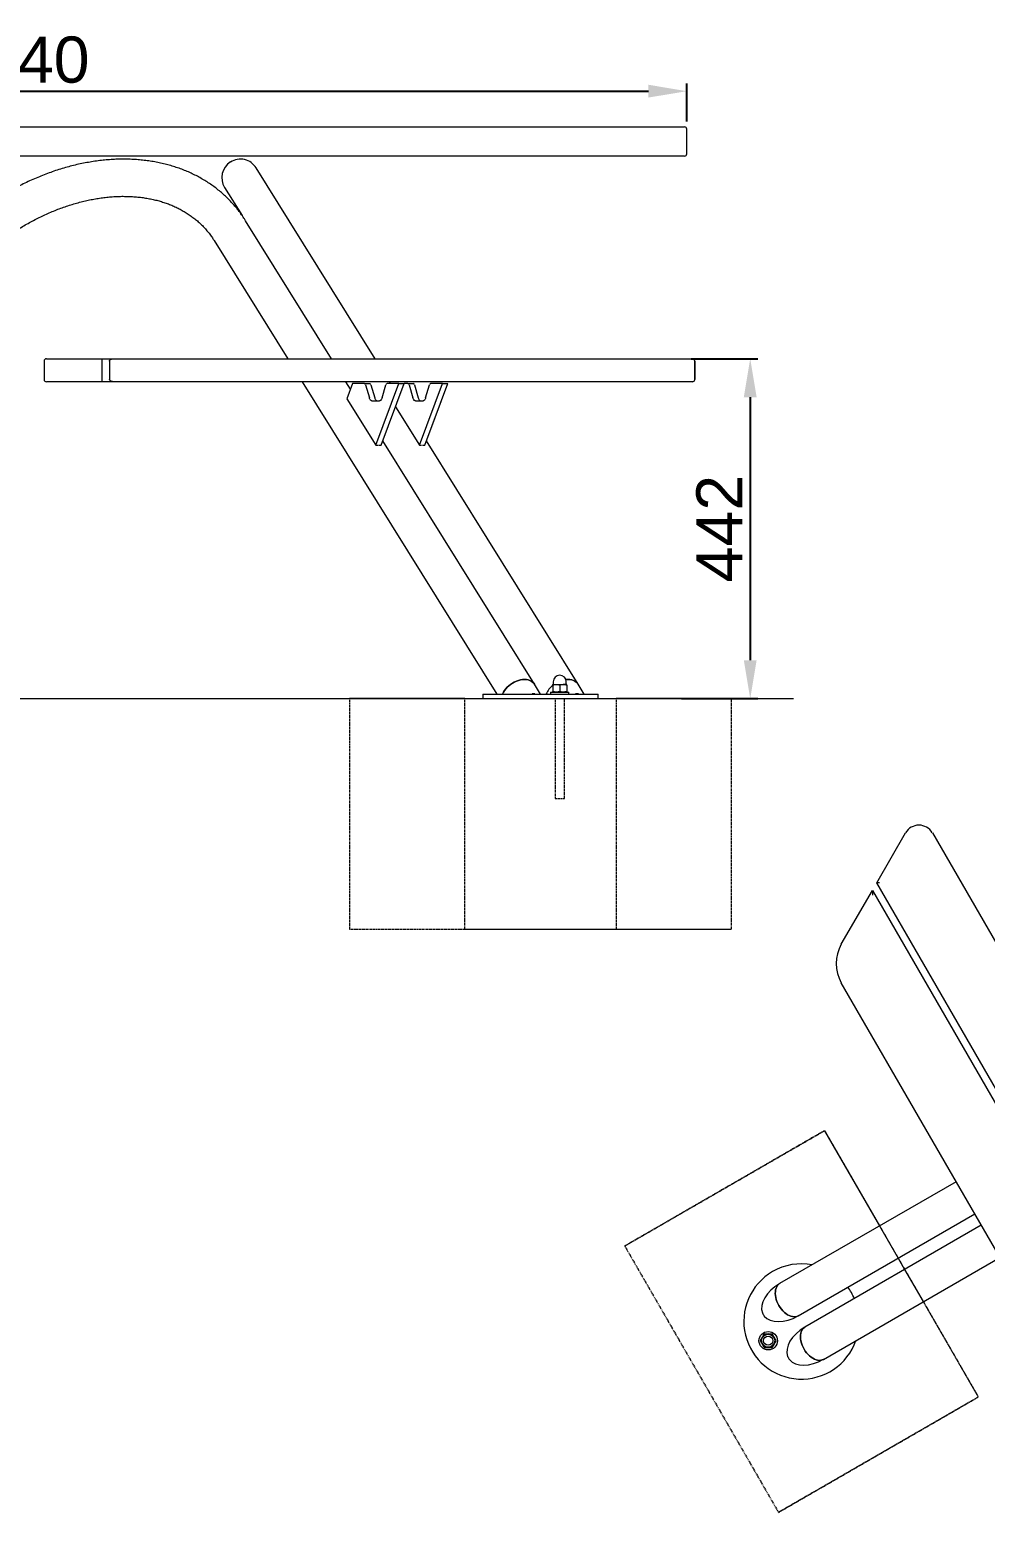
# Model space of a CAD drawing. Header units: millimetres. Extents: x -221 to 7122, y 1780 to 6068.
# Drawn here: x 4186 to 5429, y 3996 to 5925 of the extents above; entities that cross this region are included whole.
import ezdxf

# ---------------------------------------------------------------- set-up
doc = ezdxf.new("R2010")
doc.units = ezdxf.units.MM
doc.linetypes.add('HIDDEN', pattern=[1.905, 1.27, -0.635])
for name, color, linetype, lineweight in [('ZANO_R', 7, 'Continuous', 0), ('ZANO_R_przerywana', 7, 'HIDDEN', 0), ('ZANO_W', 1, 'Continuous', 0)]:
    doc.layers.add(name, color=color, linetype=linetype, lineweight=lineweight)
doc.styles.add('Arial', font='arial.ttf')
doc.styles.get("Standard").update_dxf_attribs({"font": 'ARIALUNI.TTF'})
doc.dimstyles.new('pl i ang', dxfattribs={"dimtxt": 50, "dimasz": 50, "dimexe": 1.25, "dimexo": 0.625, "dimgap": 10, "dimtad": 1, "dimtoh": 1, "dimtxsty": 'Standard', "dimcen": 2.5, "dimclrd": 1, "dimclre": 1, "dimclrt": 1, "dimadec": 0, "dimazin": 0, "dimtfac": 1, "dimtmove": 0, "dimatfit": 3, "dimfxl": 1, "dimarcsym": 1})

# ---------------------------------------------------------------- blocks, each defined once
blk = doc.blocks.new('*D425')
at = {"layer": 'ZANO_W', "color": 1, "lineweight": -2}
for p, q in [((3300.2, 5070.4), (3300.2, 5854.5)), ((3350.2, 5844.5), (4990.3, 5844.5)), ((5040.3, 5805.1), (5040.3, 5854.5))]:
    blk.add_line(p, q, dxfattribs=at)
at = {"layer": 'ZANO_W', "color": 1}
for points in [[(3350.2, 5852.9), (3350.2, 5836.2), (3300.2, 5844.5)], [(4990.3, 5836.2), (4990.3, 5852.9), (5040.3, 5844.5)]]:
    blk.add_solid(points, dxfattribs=at)
at = {"layer": 'ZANO_W', "color": 1, "insert": (4170.3, 5885.2), "char_height": 60, "attachment_point": 5, "style": 'Arial'}
blk.add_mtext('1740', dxfattribs=at)
blk = doc.blocks.new('*D426')
at = {"layer": 'ZANO_W', "color": 1, "lineweight": -2}
for p, q in [((5045.8, 5496.5), (5132.8, 5496.5)), ((5122.8, 5446.5), (5122.8, 5104.4)), ((5033.3, 5054.4), (5132.8, 5054.4))]:
    blk.add_line(p, q, dxfattribs=at)
at = {"layer": 'ZANO_W', "color": 1}
for points in [[(5131.2, 5446.5), (5114.5, 5446.5), (5122.8, 5496.5)], [(5114.5, 5104.4), (5131.2, 5104.4), (5122.8, 5054.4)]]:
    blk.add_solid(points, dxfattribs=at)
at = {"layer": 'ZANO_W', "color": 1, "insert": (5082.7, 5275.5), "char_height": 60, "attachment_point": 5, "rotation": 90, "style": 'Arial'}
blk.add_mtext('442', dxfattribs=at)

msp = doc.modelspace()

# ---------------------------------------------------------------- linework, layer by layer
at = {"layer": 'ZANO_R'}
for p, q in [((4076.1, 5798.1), (5019, 5798.1)), ((5019, 5798.1), (5037.3, 5798.1)), ((5040.3, 5763.1), (5040.3, 5795.1)), ((5019, 5760.1), (4076.1, 5760.1)), ((5037.3, 5760.1), (5019, 5760.1)), ((4523.2, 5675.9), (4480.2, 5744.7)), ((4439.2, 5719.1), (4461.9, 5682.8)), ((4578.3, 5496.5), (4466.5, 5675.9)), ((4635, 5496.5), (4523.2, 5675.9)), ((4425.5, 5650.3), (4521.4, 5496.5)), ((4204.4, 5493.5), (4204.4, 5469.5)), ((4207.4, 5496.5), (4215.9, 5496.5)), ((4215.9, 5496.5), (4279.4, 5496.5)), ((4279.4, 5496.5), (4295.4, 5496.5)), ((4279.4, 5493.5), (4279.4, 5469.5)), ((4289.4, 5493.5), (4289.4, 5469.5)), ((4295.4, 5496.5), (4360.9, 5496.5)), ((4360.9, 5496.5), (4407.9, 5496.5)), ((4407.9, 5496.5), (5024.1, 5496.5)), ((5024.1, 5496.5), (5047.6, 5496.5)), ((5047.6, 5496.5), (5047.6, 5496.5)), ((5047.6, 5496.5), (5047.6, 5496.5)), ((5047.6, 5496.5), (5047.6, 5496.5)), ((5050.6, 5493.5), (5050.6, 5469.5)), ((5050.6, 5469.5), (5050.6, 5493.5)), ((5050.6, 5493.5), (5050.6, 5469.5)), ((4215.9, 5466.5), (4207.4, 5466.5)), ((4279.4, 5466.5), (4215.9, 5466.5)), ((4295.4, 5466.5), (4279.4, 5466.5)), ((4360.9, 5466.5), (4295.4, 5466.5)), ((4407.9, 5466.5), (4360.9, 5466.5)), ((5024.1, 5466.5), (4407.9, 5466.5)), ((4540.1, 5466.5), (4793.3, 5060.4)), ((4603, 5456.9), (4597, 5466.5)), ((4605.7, 5464.2), (4598.3, 5444.2)), ((4621, 5464.2), (4605.7, 5464.2)), ((4621, 5464.2), (4627.9, 5464.2)), ((4622.6, 5462.4), (4627.5, 5445.5)), ((4629.5, 5462.4), (4634.4, 5445.5)), ((4635.9, 5383.9), (4665.7, 5464.2)), ((4642.8, 5383.9), (4672.6, 5464.2)), ((4644, 5445.5), (4648.8, 5462.4)), ((4665.7, 5464.2), (4650.4, 5464.2)), ((4655.1, 5464.2), (4653.7, 5466.5)), ((4665.7, 5464.2), (4672.6, 5464.2)), ((4677.7, 5464.2), (4672.6, 5464.2)), ((4677.7, 5464.2), (4684.6, 5464.2)), ((4679.2, 5462.4), (4684.1, 5445.5)), ((4686.1, 5462.4), (4691, 5445.5)), ((4692.5, 5383.9), (4722.4, 5464.2)), ((4699.4, 5383.9), (4729.3, 5464.2)), ((4700.6, 5445.5), (4705.5, 5462.4)), ((4704.6, 5397.8), (4729.3, 5464.2)), ((4722.4, 5464.2), (4707, 5464.2)), ((4722.4, 5464.2), (4729.3, 5464.2)), ((4729.3, 5464.2), (4729.3, 5464.2)), ((5047.6, 5466.5), (5024.1, 5466.5)), ((5047.6, 5466.5), (5047.6, 5466.5)), ((5047.6, 5466.5), (5047.6, 5466.5)), ((5047.6, 5466.5), (5047.6, 5466.5)), ((4598.3, 5444.2), (4635.9, 5383.9)), ((4630.7, 5441.7), (4640.7, 5441.7)), ((4687.4, 5441.7), (4697.3, 5441.7)), ((4661.4, 5433.9), (4692.5, 5383.9)), ((4635.9, 5383.9), (4638.7, 5383.9)), ((4639.9, 5383.9), (4642.8, 5383.9)), ((4842.2, 5073.2), (4644.9, 5389.7)), ((4692.5, 5383.9), (4695.4, 5383.9)), ((4696.5, 5383.9), (4699.4, 5383.9)), ((4898.9, 5073.2), (4701.6, 5389.7)), ((4850.2, 5060.4), (4842.2, 5073.2)), ((4842.2, 5073.2), (4842.2, 5073.2)), ((4866.1, 5072.9), (4870.6, 5072.9)), ((4866.6, 5076.4), (4866.6, 5073.2)), ((4870.6, 5072.9), (4879.6, 5072.9)), ((4884.1, 5072.9), (4879.6, 5072.9)), ((4883.6, 5073.2), (4883.6, 5076.4)), ((4906.9, 5060.4), (4898.9, 5073.2)), ((4751.8, 5054.4), (4601.8, 5054.4)), ((4601.8, 5054.4), (4948.3, 5054.4)), ((4751.8, 5054.4), (5098.3, 5054.4)), ((4775, 5060.4), (4775, 5054.4)), ((4775, 5060.4), (4785.1, 5060.4)), ((4785.1, 5060.4), (4925.1, 5060.4)), ((4850.2, 5060.5), (4857.5, 5060.4)), ((4850.2, 5060.5), (4857.5, 5060.4)), ((4850.2, 5060.4), (4850.2, 5060.4)), ((4857.5, 5060.4), (4863.1, 5060.4)), ((4857.5, 5060.4), (4863.1, 5060.4)), ((4863.1, 5062.9), (4863.1, 5060.4)), ((4863.1, 5062.9), (4887.1, 5062.9)), ((4866.1, 5072.1), (4866.1, 5063.7)), ((4869.1, 5054.4), (4881, 5054.4)), ((4875.1, 5072.1), (4875.1, 5063.7)), ((4884.1, 5072.1), (4884.1, 5063.7)), ((4887.1, 5060.4), (4887.1, 5062.9)), ((4925.1, 5054.4), (4925.1, 5060.4)), ((5098.3, 5054.4), (4948.3, 5054.4)), ((5287.5, 4814.8), (5325, 4879.8)), ((5359.7, 4879.8), (5825.1, 4073.7)), ((5241.3, 4734.8), (5281.7, 4804.8)), ((5281.7, 4804.8), (5281.7, 4798.8)), ((5281.7, 4804.8), (5721.1, 4043.7)), ((5290.9, 4814.8), (5287.5, 4814.8)), ((5732.7, 4043.7), (5287.5, 4814.8)), ((5597, 4068.7), (5241.3, 4684.8)), ((5219.4, 4492.4), (5291, 4368.5)), ((5390.7, 4426), (5161.1, 4293.4)), ((5185.3, 4251.6), (5414.9, 4384.2)), ((5423.4, 4369.3), (5193.8, 4236.8)), ((5291, 4368.5), (5315.2, 4326.6)), ((5218, 4194.9), (5447.6, 4327.5)), ((5315.2, 4326.6), (5323.7, 4311.8)), ((5323.7, 4311.8), (5347.9, 4270)), ((5161.1, 4293.4), (5161.1, 4293.4)), ((5161.1, 4293.4), (5161.1, 4293.4))]:
    msp.add_line(p, q, dxfattribs=at)
at = {"layer": 'ZANO_R', "flags": 128}
for points in [[(4289.4, 5493.5), (4289.5, 5494.1), (4289.9, 5494.6), (4290.4, 5495.2), (4291.2, 5495.6), (4292.1, 5496), (4293.1, 5496.3), (4294.2, 5496.4), (4295.4, 5496.5)], [(4295.4, 5466.5), (4294.4, 5466.5), (4293.4, 5466.7), (4292.4, 5466.9), (4291.6, 5467.2), (4290.8, 5467.6), (4290.2, 5468), (4289.8, 5468.5), (4289.5, 5469), (4289.4, 5469.5)], [(4630.7, 5441.7), (4630.2, 5441.8), (4629.8, 5442), (4629.3, 5442.3), (4628.8, 5442.7), (4628.4, 5443.3), (4628.1, 5443.9), (4627.7, 5444.7), (4627.5, 5445.5)], [(4634.4, 5445.5), (4634.7, 5444.7), (4635, 5443.9), (4635.4, 5443.3), (4635.8, 5442.7), (4636.2, 5442.3), (4636.7, 5442), (4637.2, 5441.8), (4637.7, 5441.7)], [(4644, 5445.5), (4643.7, 5444.7), (4643.4, 5443.9), (4643, 5443.3), (4642.6, 5442.7), (4642.1, 5442.3), (4641.6, 5442), (4641.2, 5441.8), (4640.7, 5441.7)], [(4687.4, 5441.7), (4686.9, 5441.8), (4686.4, 5442), (4685.9, 5442.3), (4685.5, 5442.7), (4685.1, 5443.3), (4684.7, 5443.9), (4684.4, 5444.7), (4684.1, 5445.5)], [(4691, 5445.5), (4691.3, 5444.7), (4691.6, 5443.9), (4692, 5443.3), (4692.4, 5442.7), (4692.9, 5442.3), (4693.3, 5442), (4693.8, 5441.8), (4694.3, 5441.7)], [(4700.6, 5445.5), (4700.3, 5444.7), (4700, 5443.9), (4699.6, 5443.3), (4699.2, 5442.7), (4698.8, 5442.3), (4698.3, 5442), (4697.8, 5441.8), (4697.3, 5441.7)], [(4842.2, 5073.2), (4841.2, 5074.5), (4839.8, 5075.9), (4838.1, 5077.1), (4836.2, 5078), (4834, 5078.7), (4831.7, 5079.1), (4829.3, 5079.3), (4826.7, 5079.1), (4824, 5078.7), (4821.3, 5078), (4818.7, 5077.1), (4816, 5075.9), (4813.5, 5074.5), (4811.1, 5072.9), (4808.8, 5071.1), (4806.7, 5069.2), (4804.8, 5067.1), (4803.2, 5064.9), (4801.9, 5062.7), (4800.8, 5060.4)], [(4842.2, 5073.2), (4841.2, 5074.5), (4839.8, 5075.9), (4838.1, 5077.1), (4836.2, 5078), (4834, 5078.7), (4831.7, 5079.1), (4829.3, 5079.3), (4826.7, 5079.1), (4824, 5078.7), (4821.3, 5078), (4818.7, 5077.1), (4816, 5075.9), (4813.5, 5074.5), (4811.1, 5072.9), (4808.8, 5071.1), (4806.7, 5069.2), (4804.8, 5067.1), (4803.2, 5064.9), (4801.9, 5062.7), (4800.8, 5060.4)], [(4800.8, 5060.4), (4801.9, 5062.7), (4803.2, 5064.9), (4804.8, 5067.1), (4806.7, 5069.2), (4808.8, 5071.1), (4811.1, 5072.9), (4813.5, 5074.5), (4816, 5075.9), (4818.7, 5077.1), (4821.3, 5078), (4824, 5078.7), (4826.7, 5079.1), (4829.3, 5079.3), (4831.7, 5079.1), (4834, 5078.7), (4836.2, 5078), (4838.1, 5077.1), (4839.8, 5075.9), (4841.2, 5074.5), (4842.2, 5073.2)], [(4800.8, 5060.4), (4801.9, 5062.7), (4803.2, 5064.9), (4804.8, 5067.1), (4806.7, 5069.2), (4808.8, 5071.1), (4811.1, 5072.9), (4813.5, 5074.5), (4816, 5075.9), (4818.7, 5077.1), (4821.3, 5078), (4824, 5078.7), (4826.7, 5079.1), (4829.3, 5079.3), (4831.7, 5079.1), (4834, 5078.7), (4836.2, 5078), (4838.1, 5077.1), (4839.8, 5075.9), (4841.2, 5074.5), (4842.2, 5073.2)], [(4883.1, 5079.1), (4883.4, 5079.1), (4886, 5079.3), (4888.4, 5079.1), (4890.8, 5078.7), (4892.9, 5078), (4894.8, 5077.1), (4896.5, 5075.9), (4897.9, 5074.5), (4898.9, 5073.2)], [(4883.1, 5079.1), (4883.4, 5079.1), (4886, 5079.3), (4888.4, 5079.1), (4890.8, 5078.7), (4892.9, 5078), (4894.8, 5077.1), (4896.5, 5075.9), (4897.9, 5074.5), (4898.9, 5073.2)], [(4898.9, 5073.2), (4897.9, 5074.5), (4896.5, 5075.9), (4894.8, 5077.1), (4892.9, 5078), (4890.8, 5078.7), (4888.4, 5079.1), (4886, 5079.3), (4883.4, 5079.1), (4883.1, 5079.1)], [(4898.9, 5073.2), (4897.9, 5074.5), (4896.5, 5075.9), (4894.8, 5077.1), (4892.9, 5078), (4890.8, 5078.7), (4888.4, 5079.1), (4886, 5079.3), (4883.4, 5079.1), (4883.1, 5079.1)], [(5185.2, 4251.6), (5183.6, 4250.8), (5181.8, 4250.4), (5179.8, 4250.3), (5177.8, 4250.5), (5175.7, 4251), (5173.5, 4251.9), (5171.4, 4253), (5169.2, 4254.4), (5167.2, 4256.1), (5165.2, 4258.1), (5163.3, 4260.2), (5161.6, 4262.5), (5160.1, 4265), (5158.7, 4267.6), (5157.6, 4270.2), (5156.7, 4272.9), (5156, 4275.6), (5155.5, 4278.2), (5155.4, 4280.8), (5155.5, 4283.2), (5155.8, 4285.5), (5156.4, 4287.6), (5157.3, 4289.4), (5158.3, 4291), (5159.6, 4292.4), (5161.1, 4293.4)], [(5185.2, 4251.6), (5183.6, 4250.8), (5181.8, 4250.4), (5179.8, 4250.3), (5177.8, 4250.5), (5175.7, 4251), (5173.5, 4251.9), (5171.4, 4253), (5169.2, 4254.4), (5167.2, 4256.1), (5165.2, 4258.1), (5163.3, 4260.2), (5161.6, 4262.5), (5160.1, 4265), (5158.7, 4267.6), (5157.6, 4270.2), (5156.7, 4272.9), (5156, 4275.6), (5155.5, 4278.2), (5155.4, 4280.8), (5155.5, 4283.2), (5155.8, 4285.5), (5156.4, 4287.6), (5157.3, 4289.4), (5158.3, 4291), (5159.6, 4292.4), (5161.1, 4293.4)], [(5161.1, 4293.4), (5159.6, 4292.4), (5158.3, 4291), (5157.3, 4289.4), (5156.4, 4287.6), (5155.8, 4285.5), (5155.5, 4283.2), (5155.4, 4280.8), (5155.5, 4278.2), (5156, 4275.6), (5156.7, 4272.9), (5157.6, 4270.2), (5158.7, 4267.6), (5160.1, 4265), (5161.6, 4262.5), (5163.3, 4260.2), (5165.2, 4258.1), (5167.2, 4256.1), (5169.2, 4254.4), (5171.4, 4253), (5173.5, 4251.9), (5175.7, 4251), (5177.8, 4250.5), (5179.8, 4250.3), (5181.8, 4250.4), (5183.6, 4250.8), (5185.2, 4251.6)], [(5161.1, 4293.4), (5159.6, 4292.4), (5158.3, 4291), (5157.3, 4289.4), (5156.4, 4287.6), (5155.8, 4285.5), (5155.5, 4283.2), (5155.4, 4280.8), (5155.5, 4278.2), (5156, 4275.6), (5156.7, 4272.9), (5157.6, 4270.2), (5158.7, 4267.6), (5160.1, 4265), (5161.6, 4262.5), (5163.3, 4260.2), (5165.2, 4258.1), (5167.2, 4256.1), (5169.2, 4254.4), (5171.4, 4253), (5173.5, 4251.9), (5175.7, 4251), (5177.8, 4250.5), (5179.8, 4250.3), (5181.8, 4250.4), (5183.6, 4250.8), (5185.2, 4251.6)], [(5193.8, 4236.8), (5192.3, 4235.7), (5191, 4234.3), (5190, 4232.7), (5189.1, 4230.8), (5188.5, 4228.8), (5188.2, 4226.5), (5188.1, 4224), (5188.3, 4221.5), (5188.7, 4218.9), (5189.4, 4216.2), (5190.3, 4213.5), (5191.5, 4210.9), (5192.8, 4208.3), (5194.4, 4205.8), (5196.1, 4203.5), (5198, 4201.4), (5199.9, 4199.4), (5202, 4197.7), (5204.1, 4196.3), (5206.3, 4195.2), (5208.4, 4194.3), (5210.5, 4193.8), (5212.6, 4193.6), (5214.5, 4193.7), (5216.3, 4194.2), (5218, 4194.9)], [(5193.8, 4236.8), (5192.3, 4235.7), (5191, 4234.3), (5190, 4232.7), (5189.1, 4230.8), (5188.5, 4228.8), (5188.2, 4226.5), (5188.1, 4224), (5188.3, 4221.5), (5188.7, 4218.9), (5189.4, 4216.2), (5190.3, 4213.5), (5191.5, 4210.9), (5192.8, 4208.3), (5194.4, 4205.8), (5196.1, 4203.5), (5198, 4201.4), (5199.9, 4199.4), (5202, 4197.7), (5204.1, 4196.3), (5206.3, 4195.2), (5208.4, 4194.3), (5210.5, 4193.8), (5212.6, 4193.6), (5214.5, 4193.7), (5216.3, 4194.2), (5218, 4194.9)], [(5218, 4194.9), (5216.3, 4194.2), (5214.5, 4193.7), (5212.6, 4193.6), (5210.5, 4193.8), (5208.4, 4194.3), (5206.3, 4195.2), (5204.1, 4196.3), (5202, 4197.7), (5199.9, 4199.4), (5198, 4201.4), (5196.1, 4203.5), (5194.4, 4205.8), (5192.8, 4208.3), (5191.5, 4210.9), (5190.3, 4213.5), (5189.4, 4216.2), (5188.7, 4218.9), (5188.3, 4221.5), (5188.1, 4224), (5188.2, 4226.5), (5188.5, 4228.8), (5189.1, 4230.8), (5190, 4232.7), (5191, 4234.3), (5192.3, 4235.7), (5193.8, 4236.8)], [(5218, 4194.9), (5216.3, 4194.2), (5214.5, 4193.7), (5212.6, 4193.6), (5210.5, 4193.8), (5208.4, 4194.3), (5206.3, 4195.2), (5204.1, 4196.3), (5202, 4197.7), (5199.9, 4199.4), (5198, 4201.4), (5196.1, 4203.5), (5194.4, 4205.8), (5192.8, 4208.3), (5191.5, 4210.9), (5190.3, 4213.5), (5189.4, 4216.2), (5188.7, 4218.9), (5188.3, 4221.5), (5188.1, 4224), (5188.2, 4226.5), (5188.5, 4228.8), (5189.1, 4230.8), (5190, 4232.7), (5191, 4234.3), (5192.3, 4235.7), (5193.8, 4236.8)]]:
    msp.add_lwpolyline(points, dxfattribs=at)
at = {"layer": 'ZANO_R'}
msp.add_lwpolyline([(2785.4, 5054.4), (5178.9, 5054.4)], dxfattribs=at)
for radius in [12, 8.5, 6, 6]:
    msp.add_circle((5146.2, 4219.2), radius, dxfattribs=at)
for centre, radius, start, end in [((5037.3, 5795.1), 3, 0, 90), ((4459.7, 5731.9), 24.2, 122.0312, 211.9431), ((4459.7, 5731.9), 24.2, 31.9409, 122.1031), ((5037.3, 5763.1), 3, 270, 0), ((4207.4, 5493.5), 3, 90, 180), ((5047.6, 5493.5), 3, 0.0534, 90), ((5047.6, 5493.5), 3, 0.0013, 90.0014), ((5047.6, 5493.5), 3, 0.0534, 90), ((4207.4, 5469.5), 3, 180, 270), ((4620.5, 5462.2), 2.08, 5.9665, 75.8177), ((4627.4, 5462.2), 2.08, 5.9665, 75.8177), ((4650.9, 5462.2), 2.08, 104.1823, 174.0335), ((4677.2, 5462.2), 2.08, 5.9665, 75.8177), ((4684.1, 5462.2), 2.08, 5.9665, 75.8177), ((4707.6, 5462.2), 2.08, 104.1823, 174.0335), ((5047.6, 5469.5), 3, 270, 0.0534), ((5047.6, 5469.5), 3, 270, 0.0534), ((4866.3, 5073.2), 0.25, 270, 0), ((4875.1, 5076.4), 8.5, 0, 180), ((4883.8, 5073.2), 0.25, 180, 270), ((4841, 5037.3), 23.2, 85.5249, 94.4751), ((4841, 5037.3), 23.2, 85.5484, 94.4516), ((4884.1, 5048.9), 29, 128.4368, 156.556), ((4884.1, 5048.9), 29, 128.4356, 156.5538), ((4897.6, 5037.3), 23.2, 84.893, 94.9932), ((4897.6, 5037.3), 23.2, 84.8908, 94.991), ((5342.3, 4869.8), 20, 29.9985, 149.9985), ((5284.6, 4709.8), 50, 149.9985, 209.9985), ((5189.5, 4244.2), 75, 120, 340.7016), ((5189.5, 4244.2), 75, 79.2999, 120), ((5189.5, 4244.2), 75, 23.4479, 36.5536), ((5173.2, 4272.5), 38.5, 206.4534, 213.4645), ((5173.2, 4272.5), 38.5, 206.4535, 213.4644), ((5146.2, 4219.2), 9, 150, 210), ((5146.2, 4219.2), 9, 90, 150), ((5146.2, 4219.2), 9, 30, 90), ((5146.2, 4219.2), 9, 330, 30), ((5146.2, 4219.2), 9, 210, 270), ((5146.2, 4219.2), 9, 270, 330), ((5205.9, 4215.9), 38.5, 206.5356, 213.5465), ((5205.9, 4215.9), 38.5, 206.5355, 213.5466)]:
    msp.add_arc(centre, radius, start, end, dxfattribs=at)
for centre, major_axis, ratio, start_param, end_param in [((4279.4, 5493.5), (0, 3), 0.000031, 0, 1.570796), ((4279.4, 5469.5), (0, 3), 0.000031, 1.570796, 3.141593), ((5047.6, 5469.5), (3, 0), 0.999954, 4.712389, 6.283185), ((4821.7, 5060.4), (28.5, 0), 0.001029, 6.204169, 6.283827), ((4821.7, 5060.4), (28.5, 0), 0.000991, 6.203572, 6.283803), ((5173.2, 4272.5), (33.5, 19.3), 0.625246, 1.570796, 3.043872), ((5173.2, 4272.5), (33.5, 19.3), 0.625246, 3.239313, 4.712389), ((5205.9, 4215.9), (33.4, 19.3), 0.625246, 1.570797, 3.043872), ((5205.9, 4215.9), (33.4, 19.3), 0.625246, 3.239314, 4.712389)]:
    msp.add_ellipse(centre, major_axis=major_axis, ratio=ratio, start_param=start_param, end_param=end_param, dxfattribs=at)
for points, knots in [([(4466.5, 5675.9), (4465.8, 5677), (4463.8, 5680.2), (4460.3, 5685.2), (4456, 5690.8), (4451.5, 5696.3), (4446.7, 5701.5), (4441.7, 5706.6), (4436.4, 5711.4), (4431, 5716), (4425.3, 5720.4), (4419.4, 5724.5), (4413.3, 5728.4), (4407, 5732.1), (4400.5, 5735.5), (4393.8, 5738.7), (4386.9, 5741.6), (4379.9, 5744.2), (4372.7, 5746.6), (4365.4, 5748.8), (4357.9, 5750.6), (4350.2, 5752.2), (4342.4, 5753.6), (4334.6, 5754.6), (4326.6, 5755.4), (4318.5, 5755.9), (4310.3, 5756.1), (4302, 5756.1), (4293.7, 5755.7), (4285.3, 5755.1), (4276.8, 5754.2), (4268.4, 5753.1), (4259.8, 5751.6), (4251.3, 5749.9), (4242.8, 5748), (4234.2, 5745.7), (4225.7, 5743.2), (4217.2, 5740.5), (4208.7, 5737.4), (4200.3, 5734.2), (4191.9, 5730.7), (4183.5, 5726.9), (4175.3, 5722.9), (4167.1, 5718.7), (4159, 5714.2), (4151, 5709.5), (4143.1, 5704.6), (4135.3, 5699.5), (4127.7, 5694.2), (4120.3, 5688.8), (4115, 5684.6), (4112.1, 5682.4), (4111.6, 5681.9)], [0, 0, 0, 0, 0.011442, 0.031493, 0.051533, 0.071566, 0.091596, 0.111629, 0.131672, 0.15173, 0.171809, 0.191916, 0.212054, 0.232228, 0.252441, 0.272696, 0.292993, 0.313334, 0.333719, 0.354147, 0.374617, 0.395127, 0.415674, 0.436256, 0.456871, 0.477514, 0.498182, 0.518873, 0.539584, 0.560312, 0.581053, 0.601806, 0.622568, 0.643337, 0.664111, 0.684889, 0.70567, 0.726452, 0.747234, 0.768015, 0.788796, 0.809576, 0.830354, 0.85113, 0.871905, 0.892679, 0.913451, 0.934223, 0.954993, 0.975764, 0.995442, 1, 1, 1, 1]), ([(4141.8, 5644.2), (4143, 5645.1), (4146.3, 5647.8), (4151.9, 5652), (4158.7, 5657), (4165.7, 5661.7), (4172.7, 5666.2), (4179.9, 5670.5), (4187.1, 5674.6), (4194.4, 5678.4), (4201.8, 5682.1), (4209.2, 5685.5), (4216.7, 5688.7), (4224.2, 5691.6), (4231.7, 5694.3), (4239.2, 5696.8), (4246.7, 5699), (4254.3, 5701), (4261.8, 5702.7), (4269.2, 5704.2), (4276.6, 5705.4), (4284, 5706.4), (4291.3, 5707.1), (4298.5, 5707.6), (4305.6, 5707.8), (4312.7, 5707.7), (4319.6, 5707.4), (4326.4, 5706.9), (4333.1, 5706.1), (4339.7, 5705), (4346.1, 5703.7), (4352.4, 5702.2), (4358.6, 5700.4), (4364.6, 5698.4), (4370.4, 5696.1), (4376, 5693.6), (4381.5, 5690.9), (4386.8, 5687.9), (4391.9, 5684.7), (4396.8, 5681.3), (4401.5, 5677.7), (4406, 5673.8), (4410.3, 5669.7), (4414.3, 5665.4), (4416.8, 5662.3), (4418.1, 5660.8)], [0, 0, 0, 0, 0.01202, 0.035303, 0.058586, 0.081867, 0.105145, 0.12842, 0.151691, 0.174957, 0.198219, 0.221476, 0.244727, 0.267973, 0.291214, 0.31445, 0.337682, 0.36091, 0.384136, 0.40736, 0.430585, 0.453811, 0.477043, 0.500282, 0.523532, 0.546798, 0.570083, 0.593394, 0.616737, 0.640117, 0.663544, 0.687024, 0.710565, 0.734177, 0.757868, 0.781647, 0.80552, 0.829493, 0.853571, 0.877756, 0.902044, 0.926429, 0.950902, 0.975446, 1, 1, 1, 1]), ([(4466.5, 5675.9), (4465.8, 5677), (4463.8, 5680.2), (4460.3, 5685.1), (4457.3, 5689.2), (4455.6, 5691.2), (4455.5, 5691.4)], [0, 0, 0, 0, 0.21283, 0.585804, 0.958585, 1, 1, 1, 1]), ([(4417.8, 5661.1), (4417.9, 5661), (4419.3, 5659.4), (4421.6, 5656.2), (4424, 5652.7), (4425.3, 5650.7), (4425.5, 5650.3)], [0, 0, 0, 0, 0.029907, 0.476184, 0.898341, 1, 1, 1, 1]), ([(4866.1, 5072.1), (4866.8, 5072.3), (4868.3, 5072.8), (4869.8, 5072.9), (4870.6, 5072.9)], [0, 0, 0, 0, 0.495458, 1, 1, 1, 1]), ([(4866.1, 5072.1), (4866.1, 5072.4), (4866.1, 5072.9), (4866.1, 5072.9), (4866.1, 5072.9)], [0, 0, 0, 0, 0.7459206, 1, 1, 1, 1]), ([(4870.6, 5072.9), (4870.7, 5072.9), (4871.5, 5072.9), (4873, 5072.7), (4874.4, 5072.3), (4875.1, 5072.1)], [0, 0, 0, 0, 0.07009, 0.530784, 1, 1, 1, 1]), ([(4875.1, 5072.1), (4875.8, 5072.3), (4877.3, 5072.8), (4878.8, 5072.9), (4879.6, 5072.9)], [0, 0, 0, 0, 0.495458, 1, 1, 1, 1]), ([(4879.6, 5072.9), (4879.7, 5072.9), (4880.5, 5072.9), (4882, 5072.7), (4883.4, 5072.3), (4884.1, 5072.1)], [0, 0, 0, 0, 0.07009, 0.530784, 1, 1, 1, 1]), ([(4884.1, 5072.1), (4884.1, 5072.4), (4884.1, 5072.9), (4884.1, 5072.9), (4884.1, 5072.9)], [0, 0, 0, 0, 0.745921, 1, 1, 1, 1]), ([(4870.6, 5062.9), (4870.5, 5062.9), (4869.6, 5062.9), (4868.1, 5063.1), (4866.8, 5063.5), (4866.1, 5063.7)], [0, 0, 0, 0, 0.07009, 0.530784, 1, 1, 1, 1]), ([(4866.1, 5062.9), (4866.1, 5062.9), (4866.1, 5063), (4866.1, 5063.4), (4866.1, 5063.7)], [0, 0, 0, 0, 0.254079, 1, 1, 1, 1]), ([(4875.1, 5063.7), (4874.3, 5063.5), (4872.9, 5063), (4871.3, 5063), (4870.6, 5062.9)], [0, 0, 0, 0, 0.495458, 1, 1, 1, 1]), ([(4879.6, 5062.9), (4879.5, 5062.9), (4878.6, 5062.9), (4877.1, 5063.1), (4875.8, 5063.5), (4875.1, 5063.7)], [0, 0, 0, 0, 0.07009, 0.530784, 1, 1, 1, 1]), ([(4884.1, 5063.7), (4883.3, 5063.5), (4881.9, 5063), (4880.3, 5063), (4879.6, 5062.9)], [0, 0, 0, 0, 0.495458, 1, 1, 1, 1]), ([(4884.1, 5062.9), (4884.1, 5062.9), (4884.1, 5063), (4884.1, 5063.4), (4884.1, 5063.7)], [0, 0, 0, 0, 0.254079, 1, 1, 1, 1]), ([(5138.4, 4223.7), (5138.4, 4223.6), (5137.9, 4222.8), (5137, 4221.2), (5136.2, 4219.9), (5135.8, 4219.2)], [0, 0, 0, 0, 0.07009, 0.530784, 1, 1, 1, 1]), ([(5141, 4228.2), (5140.6, 4227.5), (5139.8, 4226), (5138.9, 4224.5), (5138.4, 4223.7)], [0, 0, 0, 0, 0.495458, 1, 1, 1, 1]), ([(5141, 4228.2), (5142.3, 4228.2), (5144, 4228.2), (5145.8, 4228.2), (5146.2, 4228.2)], [0, 0, 0, 0, 0.745921, 1, 1, 1, 1]), ([(5146.2, 4228.2), (5147.6, 4228.2), (5149.3, 4228.2), (5151, 4228.2), (5151.4, 4228.2)], [0, 0, 0, 0, 0.760801, 1, 1, 1, 1]), ([(5154, 4223.7), (5154, 4223.8), (5153.5, 4224.6), (5152.6, 4226.1), (5151.8, 4227.5), (5151.4, 4228.2)], [0, 0, 0, 0, 0.07009, 0.530784, 1, 1, 1, 1]), ([(5156.6, 4219.2), (5156.2, 4219.9), (5155.3, 4221.4), (5154.5, 4222.9), (5154, 4223.7)], [0, 0, 0, 0, 0.495458, 1, 1, 1, 1]), ([(5135.8, 4219.2), (5136.3, 4218.5), (5137.1, 4217), (5138, 4215.5), (5138.4, 4214.7)], [0, 0, 0, 0, 0.495458, 1, 1, 1, 1]), ([(5138.4, 4214.7), (5138.5, 4214.6), (5139, 4213.8), (5139.8, 4212.2), (5140.6, 4210.9), (5141, 4210.2)], [0, 0, 0, 0, 0.07009, 0.530784, 1, 1, 1, 1]), ([(5141, 4210.2), (5142.3, 4210.2), (5144, 4210.2), (5145.8, 4210.2), (5146.2, 4210.2)], [0, 0, 0, 0, 0.745921, 1, 1, 1, 1]), ([(5146.2, 4210.2), (5147.6, 4210.2), (5149.3, 4210.2), (5151, 4210.2), (5151.4, 4210.2)], [0, 0, 0, 0, 0.760801, 1, 1, 1, 1]), ([(5151.4, 4210.2), (5151.8, 4210.9), (5152.7, 4212.4), (5153.6, 4213.9), (5154, 4214.7)], [0, 0, 0, 0, 0.495458, 1, 1, 1, 1]), ([(5154, 4214.7), (5154.1, 4214.8), (5154.6, 4215.6), (5155.4, 4217.1), (5156.2, 4218.5), (5156.6, 4219.2)], [0, 0, 0, 0, 0.07009, 0.530784, 1, 1, 1, 1])]:
    msp.add_open_spline(points, degree=3, knots=knots, dxfattribs=at)
at = {"layer": 'ZANO_R_przerywana'}
for p, q in [((4601.8, 5054.4), (4601.8, 4754.4)), ((4751.8, 4754.4), (4751.8, 5054.4)), ((4869.1, 5054.4), (4869.1, 4924.4)), ((4881.1, 4924.4), (4881.1, 5054.4)), ((4948.3, 5054.4), (4948.3, 4754.4)), ((5098.3, 4754.4), (5098.3, 5054.4)), ((4869.1, 4924.4), (4881.1, 4924.4)), ((4601.8, 4754.4), (4751.8, 4754.4)), ((4601.8, 4754.4), (4948.3, 4754.4)), ((4751.8, 4754.4), (5098.3, 4754.4)), ((4948.3, 4754.4), (5098.3, 4754.4)), ((4959.6, 4342.4), (5219.4, 4492.4)), ((5219.4, 4492.4), (4959.6, 4342.4)), ((5219.4, 4492.4), (5419.5, 4146)), ((4959.6, 4342.4), (5159.6, 3995.9)), ((4959.6, 4342.4), (5159.6, 3995.9)), ((5347.9, 4270), (5419.5, 4146)), ((5159.6, 3995.9), (5419.5, 4146)), ((5419.5, 4146), (5159.6, 3995.9))]:
    msp.add_line(p, q, dxfattribs=at)

# ---------------------------------------------------------------- dimensions: what is measured, and where the dimension line sits
at = {"layer": 'ZANO_W'}
dim = msp.add_linear_dim(base=(5040.3, 5844.5), p1=(3300.2, 5060.4), p2=(5040.3, 5795.1), dimstyle='pl i ang', override={"dimtxt": 60, "dimexe": 10, "dimexo": 10, "dimtoh": 0, "dimdec": 0, "dimtxsty": 'Arial', "dimtdec": 0, "dimtmove": 1}, dxfattribs=at)
dim.commit()
dim.dimension.update_dxf_attribs({"geometry": '*D425', "text_midpoint": (4170.3, 5885.2)})
dim = msp.add_linear_dim(base=(5122.8, 5054.4), p1=(5035.8, 5496.5), p2=(5023.3, 5054.4), angle=90, dimstyle='pl i ang', override={"dimtxt": 60, "dimexe": 10, "dimexo": 10, "dimtoh": 0, "dimdec": 0, "dimtxsty": 'Arial', "dimtdec": 0, "dimtmove": 1}, dxfattribs=at)
dim.commit()
dim.dimension.update_dxf_attribs({"geometry": '*D426', "text_midpoint": (5082.7, 5275.5)})

doc.saveas('drawing.dxf')
